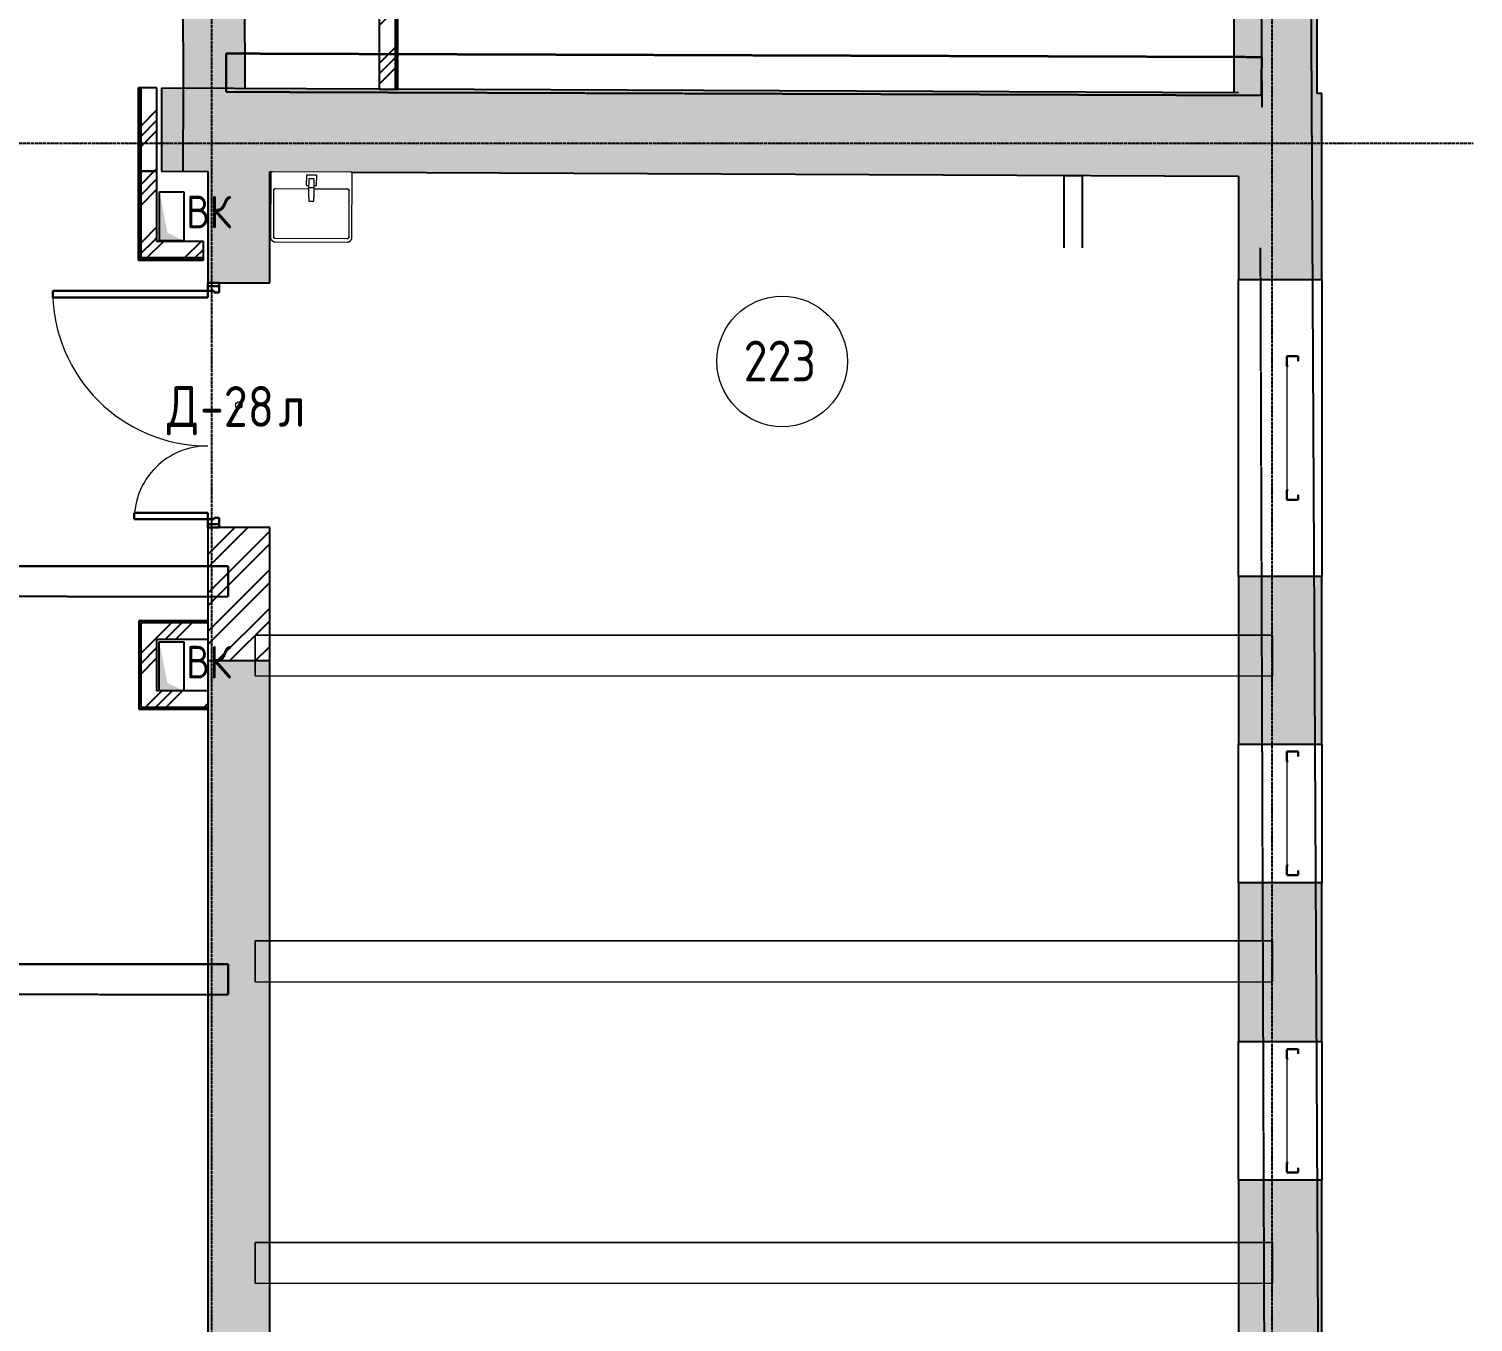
# Model space of a CAD drawing. Header units: millimetres. Extents: x -33838 to 476301, y -41806 to 120107.
# Drawn here: x 156429 to 165281, y 13478 to 21407 of the extents above; entities that cross this region are included whole.
import ezdxf

# ---------------------------------------------------------------- set-up
doc = ezdxf.new("R2010")
doc.units = ezdxf.units.MM
for name, pattern in [('ADSK_Линия сетки', [25, 20, -2.5, 0, -2.5]), ('ADSK_Сверху', [4.5, 3, -1.5]), ('ADSK_Снесено', [4.5, 3, -1.5])]:
    doc.linetypes.add(name, pattern=pattern)
for name, color, linetype, lineweight, true_color in [('_ Окна', 5, 'Continuous', 30, 0x0000ff), ('Линии', 7, 'Continuous', 9, 0x00a600), ('Стены внутренние', 5, 'Continuous', 18, 0x0000ff), ('Стены наружные', 1, 'ADSK_Снесено', 18, 0xff0000), ('Стены штриховка', 5, 'Continuous', 18, 0x0000ff)]:
    doc.layers.add(name, color=color, linetype=linetype, lineweight=lineweight, true_color=true_color)
for name, color, linetype, lineweight in [('Аннотация', 7, 'Continuous', 9), ('Двери', 251, 'Continuous', 18), ('Каркас', 7, 'Continuous', 18), ('Марки дверей', 7, 'Continuous', 20), ('Марки помещений', 7, 'Continuous', 20), ('Окна', 251, 'Continuous', 18), ('Перекрытие', 7, 'Continuous', 18), ('Сантехника', 251, 'Continuous', 18), ('Узлы', 7, 'Continuous', 18)]:
    doc.layers.add(name, color=color, linetype=linetype, lineweight=lineweight)
doc.styles.add('GOST Common_1', font='GOST Common_0.ttf', dxfattribs={"width": 0.9, "height": 200})
doc.styles.add('GOST Common_2', font='GOST Common_0.ttf', dxfattribs={"width": 0.9, "height": 250})
pattern_1 = [(45, (108139.4, 150), (-179.6051, 179.6051), []), (45, (108202.9, 150), (0, 359.2102), []), (45, (108075.9, 150), (0, 359.2102), [])]

# ---------------------------------------------------------------- blocks, each defined once
blk = doc.blocks.new('ADSK_БалкаЖБ_Прямоугольная - 250х280мм-848599-02 План 2-го этажа маркировочный')
at = {"layer": 'Каркас', "color": 253, "linetype": 'ADSK_Сверху', "true_color": 0xaaaaaa}
for p, q in [((-3118.3, 125), (-3118.3, -125)), ((-3118.3, 125), (3118.3, 125)), ((3118.3, -125), (3118.3, 125)), ((-3118.3, -125), (3118.3, -125))]:
    blk.add_line(p, q, dxfattribs=at)
at = {"layer": 'Каркас', "color": 253, "linetype": 'ADSK_Сверху', "true_color": 0xb2b2b2}
for p, q in [((-3118.3, -125), (-3118.3, 125)), ((3118.3, 125), (-3118.3, 125)), ((3118.3, 125), (3118.3, -125)), ((-3118.3, -125), (3118.3, -125))]:
    blk.add_line(p, q, dxfattribs=at)
blk = doc.blocks.new('Витраж-тент со смещением вовне - 60мм 30 сдвиг-1466942-02 План 2-го этажа маркировочный')
at = {"layer": '_ Окна', "color": 161, "linetype": 'ADSK_Сверху', "true_color": 0xaaaaff}
for p, q in [((-440, 25), (-440, -45)), ((-440, 25), (-410, 25)), ((-440, -45), (-440, 25)), ((440, 25), (410, 25)), ((440, -45), (440, 25)), ((440, -45), (440, 25)), ((-380, -45), (-440, -45)), ((-380, -35), (-380, -45)), ((380, -35), (380, -45)), ((380, -45), (440, -45))]:
    blk.add_line(p, q, dxfattribs=at)
at = {"layer": 'Окна', "color": 161, "linetype": 'ADSK_Сверху', "true_color": 0xaaaaff}
blk.add_line((-380, -45), (380, -45), dxfattribs=at)
blk = doc.blocks.new('Витраж-тент со смещением вовне - 60мм 30 сдвиг-1466941-02 План 2-го этажа маркировочный')
at = {"layer": '_ Окна', "color": 161, "linetype": 'ADSK_Сверху', "true_color": 0xaaaaff}
for p, q in [((-379, 25), (-379, -45)), ((-379, 25), (-349, 25)), ((-379, -45), (-379, 25)), ((379, 25), (349, 25)), ((379, -45), (379, 25)), ((379, -45), (379, 25)), ((-319, -45), (-379, -45)), ((-319, -35), (-319, -45)), ((319, -35), (319, -45)), ((319, -45), (379, -45))]:
    blk.add_line(p, q, dxfattribs=at)
at = {"layer": 'Окна', "color": 161, "linetype": 'ADSK_Сверху', "true_color": 0xaaaaff}
blk.add_line((-319, -45), (319, -45), dxfattribs=at)
blk = doc.blocks.new('AC_Дверь_Двупольная - Д-28л 1500х2200h-2039724-02 План 2-го этажа маркировочный')
at = {"layer": 'Двери', "lineweight": 30}
for p, q in [((700, 1140), (660, 1140)), ((660, 1140), (660, 190)), ((700, 190), (700, 1140)), ((-700, 640), (-660, 640)), ((-700, 190), (-700, 640)), ((-660, 640), (-660, 190)), ((-750, 190), (-730, 190)), ((-750, 120), (-750, 190)), ((-730, 190), (-700, 190)), ((-730, 120), (-730, 190)), ((-730, 190), (-730, 120)), ((-660, 190), (-700, 190)), ((-700, 190), (-700, 150)), ((660, 190), (700, 190)), ((730, 190), (700, 190)), ((700, 190), (700, 150)), ((730, 120), (730, 190)), ((750, 190), (730, 190)), ((730, 190), (730, 120)), ((750, 120), (750, 190)), ((-730, 120), (-750, 120)), ((-690, 120), (-730, 120)), ((-700, 150), (-690, 150)), ((-690, 150), (-690, 120)), ((700, 150), (690, 150)), ((690, 150), (690, 120)), ((690, 120), (730, 120)), ((730, 120), (750, 120))]:
    blk.add_line(p, q, dxfattribs=at)
at = {"layer": 'Двери'}
for centre, radius, start, end in [((700, 190), 950, 90, 180), ((-700, 190), 450, 360, 90)]:
    blk.add_arc(centre, radius, start, end, dxfattribs=at)
blk = doc.blocks.new('Parametric_Porcelain_bathroom_sink_20774 - 500х430мм-2098796-02 План 2-го этажа маркировочный')
at = {"layer": 'Сантехника'}
for p, q in [((345, 635), (-95, 635)), ((-125, 605), (-125, 205)), ((-105, 318.2), (-105, 605)), ((-95, 615), (345, 615)), ((355, 605), (355, 318.2)), ((375, 205), (375, 605)), ((140, 384.1), (110, 384.1)), ((110, 384.1), (110, 361.1)), ((140, 384.1), (110, 384.1)), ((110, 301.5), (110, 361.1)), ((140, 361.1), (140, 384.1)), ((140, 361.1), (140, 301.5)), ((110, 308.2), (-95, 308.2)), ((93.2, 286.2), (93.2, 226.6)), ((110, 288.1), (95.1, 288.1)), ((110, 266.5), (110, 301.5)), ((140, 301.5), (110, 301.5)), ((110, 246.5), (110, 266.5)), ((345, 308.2), (140, 308.2)), ((140, 301.5), (140, 266.5)), ((154.6, 288.1), (140, 288.1)), ((140, 266.5), (140, 246.5)), ((156.5, 226.6), (156.5, 286.2)), ((-125, 205), (-120, 205)), ((-120, 205), (-115, 205)), ((-115, 205), (365, 205)), ((94.7, 225.1), (155, 225.1)), ((140, 246.5), (110, 246.5)), ((365, 205), (370, 205)), ((370, 205), (375, 205))]:
    blk.add_line(p, q, dxfattribs=at)
at = {"layer": 'Сантехника', "flags": 128}
for points in [[(-95, 635), (-96.2, 635), (-97.4, 634.9), (-98.6, 634.8), (-99.8, 634.6), (-101, 634.4), (-102.1, 634.1), (-103.3, 633.8), (-104.4, 633.5), (-105.6, 633.1), (-106.7, 632.6), (-107.8, 632.1), (-108.9, 631.6), (-109.9, 631), (-110.9, 630.4), (-111.9, 629.8), (-112.9, 629.1), (-113.9, 628.3), (-114.8, 627.6), (-115.7, 626.7), (-116.5, 625.9), (-117.3, 625), (-118.1, 624.1), (-118.9, 623.2), (-119.6, 622.2), (-120.2, 621.2), (-120.9, 620.2), (-121.5, 619.1), (-122, 618.1), (-122.5, 617), (-123, 615.9), (-123.4, 614.7), (-123.7, 613.6), (-124.1, 612.4), (-124.3, 611.3), (-124.6, 610.1), (-124.7, 608.9), (-124.9, 607.7), (-125, 606.5), (-125, 605.3), (-125, 605)], [(375, 605), (375, 606.2), (374.9, 607.4), (374.8, 608.6), (374.6, 609.8), (374.4, 611), (374.1, 612.1), (373.8, 613.3), (373.5, 614.4), (373.1, 615.6), (372.6, 616.7), (372.1, 617.8), (371.6, 618.9), (371, 619.9), (370.4, 620.9), (369.8, 621.9), (369.1, 622.9), (368.3, 623.9), (367.6, 624.8), (366.7, 625.7), (365.9, 626.5), (365, 627.3), (364.1, 628.1), (363.2, 628.9), (362.2, 629.6), (361.2, 630.2), (360.2, 630.9), (359.1, 631.5), (358.1, 632), (357, 632.5), (355.9, 633), (354.7, 633.4), (353.6, 633.7), (352.4, 634.1), (351.3, 634.3), (350.1, 634.6), (348.9, 634.7), (347.7, 634.9), (346.5, 635), (345.3, 635), (345, 635)], [(-105, 605), (-105, 605.4), (-105, 605.8), (-104.9, 606.2), (-104.9, 606.6), (-104.8, 607), (-104.7, 607.4), (-104.6, 607.8), (-104.5, 608.1), (-104.4, 608.5), (-104.2, 608.9), (-104, 609.3), (-103.9, 609.6), (-103.7, 610), (-103.5, 610.3), (-103.3, 610.6), (-103, 611), (-102.8, 611.3), (-102.5, 611.6), (-102.2, 611.9), (-102, 612.2), (-101.7, 612.4), (-101.4, 612.7), (-101.1, 613), (-100.7, 613.2), (-100.4, 613.4), (-100.1, 613.6), (-99.7, 613.8), (-99.4, 614), (-99, 614.2), (-98.6, 614.3), (-98.2, 614.5), (-97.9, 614.6), (-97.5, 614.7), (-97.1, 614.8), (-96.7, 614.9), (-96.3, 614.9), (-95.9, 615), (-95.5, 615), (-95.1, 615), (-95, 615)], [(-104.9, 606.3), (-105, 605.9), (-105, 605.5), (-105, 605.1), (-105, 605)], [(-101, 613), (-101.3, 612.8), (-101.6, 612.5), (-101.9, 612.2), (-102.2, 612), (-102.4, 611.7)], [(-95, 615), (-95.4, 615), (-95.8, 615), (-96.2, 614.9), (-96.6, 614.9)], [(346.3, 614.9), (345.9, 615), (345.5, 615), (345.1, 615), (345, 615)], [(345, 615), (345.4, 615), (345.8, 615), (346.2, 614.9), (346.6, 614.9), (347, 614.8), (347.4, 614.7), (347.8, 614.6), (348.1, 614.5), (348.5, 614.4), (348.9, 614.2), (349.3, 614), (349.6, 613.9), (350, 613.7), (350.3, 613.5), (350.6, 613.3), (351, 613), (351.3, 612.8), (351.6, 612.5), (351.9, 612.2), (352.2, 612), (352.4, 611.7), (352.7, 611.4), (353, 611.1), (353.2, 610.7), (353.4, 610.4), (353.6, 610.1), (353.8, 609.7), (354, 609.4), (354.2, 609), (354.3, 608.6), (354.5, 608.2), (354.6, 607.9), (354.7, 607.5), (354.8, 607.1), (354.9, 606.7), (354.9, 606.3), (355, 605.9), (355, 605.5), (355, 605.1), (355, 605)], [(353, 611), (352.8, 611.3), (352.5, 611.6), (352.2, 611.9), (352, 612.2), (351.7, 612.4)], [(355, 605), (355, 605.4), (355, 605.8), (354.9, 606.2), (354.9, 606.6)], [(-105, 318.2), (-105, 317.8), (-105, 317.4), (-104.9, 317), (-104.9, 316.6)], [(-95, 308.2), (-95.4, 308.2), (-95.8, 308.2), (-96.2, 308.2), (-96.6, 308.3), (-97, 308.4), (-97.4, 308.5), (-97.8, 308.6), (-98.1, 308.7), (-98.5, 308.8), (-98.9, 309), (-99.3, 309.1), (-99.6, 309.3), (-100, 309.5), (-100.3, 309.7), (-100.6, 309.9), (-101, 310.2), (-101.3, 310.4), (-101.6, 310.7), (-101.9, 310.9), (-102.2, 311.2), (-102.4, 311.5), (-102.7, 311.8), (-103, 312.1), (-103.2, 312.4), (-103.4, 312.8), (-103.6, 313.1), (-103.8, 313.5), (-104, 313.8), (-104.2, 314.2), (-104.3, 314.5), (-104.5, 314.9), (-104.6, 315.3), (-104.7, 315.7), (-104.8, 316.1), (-104.9, 316.5), (-104.9, 316.9), (-105, 317.3), (-105, 317.7), (-105, 318.1), (-105, 318.2)], [(-103, 312.2), (-102.8, 311.9), (-102.5, 311.6), (-102.2, 311.3), (-102, 311), (-101.7, 310.7)], [(-96.3, 308.3), (-95.9, 308.2), (-95.5, 308.2), (-95.1, 308.2), (-95, 308.2)], [(355, 318.2), (355, 317.8), (355, 317.4), (354.9, 317), (354.9, 316.6), (354.8, 316.2), (354.7, 315.8), (354.6, 315.4), (354.5, 315), (354.4, 314.6), (354.2, 314.3), (354, 313.9), (353.9, 313.6), (353.7, 313.2), (353.5, 312.9), (353.3, 312.5), (353, 312.2), (352.8, 311.9), (352.5, 311.6), (352.2, 311.3), (352, 311), (351.7, 310.7), (351.4, 310.5), (351.1, 310.2), (350.7, 310), (350.4, 309.8), (350.1, 309.5), (349.7, 309.4), (349.4, 309.2), (349, 309), (348.6, 308.9), (348.2, 308.7), (347.9, 308.6), (347.5, 308.5), (347.1, 308.4), (346.7, 308.3), (346.3, 308.3), (345.9, 308.2), (345.5, 308.2), (345.1, 308.2), (345, 308.2)], [(345, 308.2), (345.4, 308.2), (345.8, 308.2), (346.2, 308.2), (346.6, 308.3)], [(351, 310.2), (351.3, 310.4), (351.6, 310.7), (351.9, 310.9), (352.2, 311.2), (352.4, 311.5)], [(354.9, 316.9), (355, 317.3), (355, 317.7), (355, 318.1), (355, 318.2)]]:
    blk.add_lwpolyline(points, dxfattribs=at)
at = {"layer": 'Сантехника'}
for centre, radius, start, end in [((95.1, 286.2), 1.87, 90, 180), ((95.1, 286.2), 1.87, 120, 150), ((95.1, 286.2), 1.87, 120, 150), ((95.1, 286.2), 1.87, 120, 150), ((154.6, 286.2), 1.87, 0, 90), ((154.6, 286.2), 1.87, 30, 60), ((154.6, 286.2), 1.87, 30, 60), ((154.6, 286.2), 1.87, 30, 60), ((94.7, 226.6), 1.49, 180, 270), ((155, 226.6), 1.49, 270, 360)]:
    blk.add_arc(centre, radius, start, end, dxfattribs=at)
blk = doc.blocks.new('ADSK_Марка_Помещение_ОдноЗначение - Номер-247393-02 План 2-го этажа маркировочный')
at = {"layer": 'Марки помещений'}
blk.add_circle((0, 0), 4, dxfattribs=at)
blk = doc.blocks.new('ADSK_Марка_Дверь - Типоразмер_ADSK_Марка-58376-02 План 2-го этажа маркировочный')
at = {"layer": 'Марки дверей', "lineweight": 9}
blk.add_circle((0, 0), 0.2, dxfattribs=at)

msp = doc.modelspace()

# ---------------------------------------------------------------- hatches: boundary and pattern name
at = {"layer": 'Стены внутренние', "lineweight": 25, "true_color": 0x636466}
h = msp.add_hatch(color=251, dxfattribs=at)
h.paths.add_polyline_path([(157754.99944, 21041.65544), (157745.77645, 22458.5732), (157365.7845, 22456.09975), (157374.97997, 21043.41004), (157701.0769, 21041.90441)])
h.paths.add_polyline_path([(157356.94638, 23813.88948), (157736.93833, 23816.36293), (157693.23924, 30529.80002), (157313.24729, 30527.32657), (157327.16061, 28389.84103)])
h.paths.add_polyline_path([(157303.48371, 32027.2948), (157683.47566, 32029.76824), (157650.93622, 37028.76192), (157270.90015, 37033.06631), (157300.27485, 32520.26714)])
h = msp.add_hatch(dxfattribs=at)
h.set_pattern_fill('FP_1', color=251, style=0, pattern_type=2)
h.set_pattern_definition(pattern_1)
h.paths.add_polyline_path([(158675.61549, 21037.40484), (158675.61549, 23836.87837), (158575.61549, 23836.87837), (158575.61549, 21037.86655)])
h = msp.add_hatch(dxfattribs=at)
h.set_pattern_fill('FP_1', color=251, style=0, pattern_type=2)
h.set_pattern_definition(pattern_1)
h.paths.add_polyline_path([(157213.80859, 20534.14875), (157213.80859, 21044.15419), (157113.80859, 21044.15419), (157113.80859, 20534.14875)])
h = msp.add_hatch(dxfattribs=at)
h.set_pattern_fill('FP_1', color=251, style=0, pattern_type=2)
h.set_pattern_definition(pattern_1)
h.paths.add_polyline_path([(157213.80859, 20103.93874), (157213.80859, 20534.14875), (157113.80859, 20534.14875), (157113.80859, 20103.93874)])
h = msp.add_hatch(color=251, dxfattribs=at)
h.paths.add_polyline_path([(157524.66608, 12735.94539), (157904.66608, 12739.58843), (157904.66608, 17531.68227), (157524.66608, 17531.68227), (157524.66608, 12739.58843)])
h.paths.add_polyline_path([(157524.66608, 19849.64225), (157904.66608, 19850.21621), (157904.66608, 20530.95897), (157524.66608, 20532.71348), (157524.66608, 19850.21621)])
h = msp.add_hatch(dxfattribs=at)
h.set_pattern_fill('FP_1', color=251, style=0, pattern_type=2)
h.set_pattern_definition(pattern_1)
h.paths.add_polyline_path([(157113.80859, 20003.93874), (157498.05325, 20003.93874), (157498.05325, 20103.93874), (157113.80859, 20103.93874)])
h = msp.add_hatch(dxfattribs=at)
h.set_pattern_fill('FP_2', color=251, style=0, pattern_type=2)
h.set_pattern_definition([(45, (108139.4, 150), (-117.8655, 117.8655), []), (45, (108217.98, 150), (-117.8655, 117.8655), [])])
h.paths.add_polyline_path([(157772.62732, 17531.68227), (157904.66608, 17531.68227), (157904.66608, 18349.63805), (157524.66608, 18349.63805), (157524.66608, 17531.68227), (157621.68093, 17531.68227)])
h = msp.add_hatch(dxfattribs=at)
h.set_pattern_fill('FP_1', color=251, style=0, pattern_type=2)
h.set_pattern_definition(pattern_1)
h.paths.add_polyline_path([(157524.66608, 17665.93874), (157524.66608, 17765.93874), (157113.80859, 17765.93874), (157113.80859, 17665.93874), (157213.80859, 17665.93874)])
h = msp.add_hatch(dxfattribs=at)
h.set_pattern_fill('FP_1', color=251, style=0, pattern_type=2)
h.set_pattern_definition(pattern_1)
h.paths.add_polyline_path([(157213.80859, 17347.93874), (157213.80859, 17665.93874), (157113.80859, 17665.93874), (157113.80859, 17347.93874), (157154.29585, 17347.93874)])
h = msp.add_hatch(dxfattribs=at)
h.set_pattern_fill('FP_1', color=251, style=0, pattern_type=2)
h.set_pattern_definition(pattern_1)
h.paths.add_polyline_path([(157377.81301, 17247.93874), (157524.66608, 17247.93874), (157524.66608, 17347.93874), (157113.80859, 17347.93874), (157113.80859, 17247.93874), (157227.81301, 17247.93874)])
at = {"layer": 'Стены наружные', "linetype": 'Continuous', "lineweight": 25, "true_color": 0x636466}
h = msp.add_hatch(color=251, dxfattribs=at)
h.paths.add_polyline_path([(164324.85615, 21011.32158), (164324.85615, 22148.70542), (163814.85615, 22148.70542), (163814.85615, 21013.67631), (163982.97386, 21012.90009)])
h.paths.add_polyline_path([(164324.85615, 23918.70542), (164324.85615, 26230.6845), (163814.85615, 26230.6845), (163814.85615, 23918.70542), (163931.94611, 23918.70542)])
h.paths.add_polyline_path([(163931.94611, 28000.6845), (164324.85615, 28000.6845), (164324.85615, 30454.65619), (163814.85615, 30454.65619), (163814.85615, 28000.6845), (163880.77922, 28000.6845)])
h.paths.add_polyline_path([(163877.96983, 32224.65619), (164324.85615, 32224.65619), (164324.85615, 34754.33614), (163814.85615, 34754.33614), (163814.85615, 32224.65619), (163859.27558, 32224.65619)])
h.paths.add_polyline_path([(163847.5845, 36524.33614), (164324.85615, 36524.33614), (164324.85615, 43909.20652), (163814.85615, 43909.20652), (163814.85615, 36524.33614), (163838.31516, 36524.33614)])
h = msp.add_hatch(color=251, dxfattribs=at)
h.paths.add_polyline_path([(157372.62526, 20533.41547), (157374.97997, 21043.41004), (157241.82284, 21044.02484), (157242.04831, 20534.01836)])
h.paths.add_polyline_path([(155230.11793, 20543.3077), (155229.89246, 21053.31418), (154683.78903, 21055.83561), (154681.43432, 20545.84105), (155229.89246, 20543.30874)])
msp.add_hatch(color=251, dxfattribs=at).paths.add_polyline_path([(163843.34879, 20503.53932), (163843.34879, 21013.54476), (157374.97997, 21043.41004), (157372.62526, 20533.41547), (162213.02069, 20511.06675)])
h = msp.add_hatch(color=251, dxfattribs=at)
h.paths.add_polyline_path([(164353.34879, 9192.30207), (164353.34879, 9668.55119), (163843.34879, 9668.55119), (163843.34879, 9192.30207), (163982.97386, 9192.30207)])
h.paths.add_polyline_path([(164353.34879, 11488.55119), (164353.34879, 12457.18791), (163843.34879, 12457.18791), (163843.34879, 11488.55119), (163982.97386, 11488.55119)])
h.paths.add_polyline_path([(163843.34879, 13307.18791), (164353.34879, 13307.18791), (164353.34879, 14348.21678), (163843.34879, 14348.21678)])
h.paths.add_polyline_path([(163960.99384, 15198.21678), (164353.34879, 15198.21678), (164353.34879, 16171.20434), (163843.34879, 16171.20434), (163843.34879, 15198.21678)])
h.paths.add_polyline_path([(163843.34879, 17021.20434), (164353.34879, 17021.20434), (164353.34879, 18049.21), (163843.34879, 18049.21)])
h.paths.add_polyline_path([(164353.34879, 19869.21), (164353.34879, 21011.19002), (163843.34879, 21013.54476), (163843.34879, 19869.21), (164324.85615, 19869.21)])
at = {"layer": 'Узлы', "lineweight": 25, "true_color": 0x636466}
for points in [[(157228.46006, 20107.95468), (157378.46006, 20107.95468), (157277.95753, 20157.45215), (157228.46006, 20407.95468), (157228.46006, 20118.59021)], [(157277.31049, 17347.95974), (157377.81301, 17347.95974), (157277.31049, 17397.45721), (157227.81301, 17647.95974), (157227.81301, 17347.95974)]]:
    msp.add_hatch(color=251, dxfattribs=at).paths.add_polyline_path(points)

# ---------------------------------------------------------------- linework, layer by layer
at = {"linetype": 'ADSK_Линия сетки', "lineweight": 25}
for p, q in [((157549.30993, -3863.55169), (157549.30993, 44684.78674)), ((164049.30993, -3863.55169), (164049.30993, 44684.78674)), ((97053.17482, 20706.78828), (165281.11784, 20706.78828))]:
    msp.add_line(p, q, dxfattribs=at)
at = {"color": 251, "lineweight": 25, "true_color": 0x636466}
msp.add_lwpolyline([(154172.61168, 21084.05859), (154172.61168, 43909.20652), (164172.01721, 43909.20652), (164353.34879, 8682.30207), (158072.80028, 8682.30207), (158072.80028, 300.23165), (150176.33128, 300.23165), (150176.33128, 2256.78828), (139375.37313, 2336.47811), (139475.79504, 2335.73719), (139475.79504, -2582.56685), (127112.04326, -2582.56685), (127112.04326, 2336.47811), (116412.39698, 2336.47811), (116412.39698, 422.0206), (108429.89827, 456.78828), (108429.89827, 8679.25245)], dxfattribs=at)
at = {"layer": 'Каркас', "color": 251, "linetype": 'ADSK_Сверху', "lineweight": 25, "true_color": 0x636466}
for p, q in [((157637.7477, 21255.24677), (157636.9544, 21020.84811)), ((157636.9544, 21020.84811), (157637.7477, 21255.24677)), ((163985.25949, 21233.76427), (157637.7477, 21255.24677)), ((157637.7477, 21255.24677), (163985.25949, 21233.76427)), ((163985.25949, 21233.76427), (163984.46619, 20999.36561)), ((163984.46619, 20999.36561), (163985.25949, 21233.76427)), ((157636.9544, 21020.84811), (163984.46619, 20999.36561)), ((157636.9544, 21020.84811), (163984.46619, 20999.36561)), ((157649.25638, 18112.60231), (154590.57053, 18113.91854)), ((154590.57053, 18113.91854), (157649.25638, 18112.60231)), ((157649.25638, 18112.60231), (157649.17656, 17927.10233)), ((157649.17656, 17927.10233), (157649.25638, 18112.60231)), ((154590.4907, 17928.41856), (157649.17656, 17927.10233)), ((154590.4907, 17928.41856), (157649.17656, 17927.10233)), ((157650.65687, 15672.60114), (154589.25306, 15673.91854)), ((154589.25306, 15673.91854), (157650.65687, 15672.60114)), ((157650.65687, 15672.60114), (157650.57705, 15487.10116)), ((157650.57705, 15487.10116), (157650.65687, 15672.60114)), ((154589.17323, 15488.41856), (157650.57705, 15487.10116)), ((154589.17323, 15488.41856), (157650.57705, 15487.10116))]:
    msp.add_line(p, q, dxfattribs=at)
at = {"layer": 'Линии', "color": 251, "lineweight": 25, "true_color": 0x636466}
for p, q in [((157228.46006, 20407.95468), (157378.46006, 20407.95468)), ((157228.46006, 20107.95468), (157228.46006, 20407.95468)), ((157378.46006, 20407.95468), (157378.46006, 20107.95468)), ((157378.46006, 20107.95468), (157228.46006, 20107.95468)), ((157227.81301, 17647.95974), (157377.81301, 17647.95974)), ((157227.81301, 17347.95974), (157227.81301, 17647.95974)), ((157377.81301, 17647.95974), (157377.81301, 17347.95974)), ((157377.81301, 17347.95974), (157227.81301, 17347.95974))]:
    msp.add_line(p, q, dxfattribs=at)
at = {"layer": 'Перекрытие', "color": 251, "linetype": 'ADSK_Сверху', "lineweight": 25, "true_color": 0x636466}
for p, q in [((163919.90975, 33076.01412), (163984.86284, 21116.56494)), ((163984.86284, 21116.56494), (163985.8905, 20927.34699)), ((163976.236, 20064.67535), (163991.13198, 15814.60418)), ((163991.13198, 15814.60418), (164005.00561, 11856.22426))]:
    msp.add_line(p, q, dxfattribs=at)
at = {"layer": 'Стены внутренние', "color": 251, "lineweight": 25, "true_color": 0x636466}
for p, q in [((157313.24729, 30527.32657), (157374.97997, 21043.41004)), ((157754.99944, 21041.65544), (157693.23924, 30529.80002)), ((158690.61549, 21037.33558), (158690.61549, 23951.87837)), ((158575.61549, 23836.87837), (158575.61549, 21037.86655)), ((157213.80859, 21044.15419), (157098.80859, 21044.15419)), ((157098.80859, 21044.15419), (157098.80859, 19988.93874)), ((157213.80859, 20103.93874), (157213.80859, 21044.15419)), ((158575.61549, 21037.86655), (158690.61549, 21037.33558)), ((157213.80859, 20534.14875), (157098.80859, 20534.67972)), ((157098.80859, 20534.14875), (157213.80859, 20534.14875)), ((157524.66608, 20532.71348), (157524.66608, 19849.63805)), ((157904.66608, 19849.63805), (157904.66608, 20530.95897)), ((157498.05325, 20103.93874), (157213.80859, 20103.93874)), ((157498.05325, 19988.93874), (157498.05325, 20103.93874)), ((157098.80859, 19988.93874), (157498.05325, 19988.93874)), ((157594.66608, 19849.63805), (157904.66608, 19849.63805)), ((157524.66608, 18349.63805), (157524.66608, 17237.93874)), ((157904.66608, 18349.63805), (157594.66608, 18349.63805)), ((157904.66608, 12739.58843), (157904.66608, 18349.63805)), ((157101.80859, 17777.93874), (157101.80859, 17235.93874)), ((157524.66608, 17777.93874), (157101.80859, 17777.93874)), ((157213.80859, 17347.93874), (157213.80859, 17665.93874)), ((157213.80859, 17665.93874), (157524.66608, 17665.93874)), ((157904.66608, 17531.68227), (157524.66608, 17531.68227)), ((157524.66608, 17347.93874), (157213.80859, 17347.93874)), ((157101.80859, 17235.93874), (157524.66608, 17235.93874)), ((157524.66608, 17235.93874), (157524.66608, 13115.96285))]:
    msp.add_line(p, q, dxfattribs=at)
at = {"layer": 'Стены внутренние', "color": 251, "linetype": 'ADSK_Сверху', "lineweight": 25, "true_color": 0x636466}
for p, q in [((162771.59662, 20508.48774), (162771.59662, 20064.67535)), ((162771.59662, 20508.48774), (162886.59662, 20507.95677)), ((162886.59662, 20064.67535), (162886.59662, 20507.95677))]:
    msp.add_line(p, q, dxfattribs=at)
at = {"layer": 'Стены наружные', "color": 251, "linetype": 'Continuous', "lineweight": 25, "true_color": 0x636466}
for p, q in [((163814.85615, 22148.70542), (163814.85615, 21013.67631)), ((164324.85615, 21011.32158), (164324.85615, 22148.70542)), ((158575.61549, 21037.86655), (157241.82284, 21044.02484)), ((157241.82284, 21044.02484), (157242.04831, 20534.01836)), ((157374.97997, 21043.41004), (157372.62526, 20533.41547)), ((163843.34879, 21013.54476), (158690.61549, 21037.33558)), ((164353.34879, 21011.19002), (164324.85615, 21011.32158)), ((164353.34879, 19869.21), (164353.34879, 21011.19002)), ((157242.04831, 20534.01836), (157524.66608, 20532.71348)), ((157904.66608, 20530.95897), (157911.09998, 20530.92927)), ((158410.75391, 20528.6223), (163843.34879, 20503.53932)), ((163843.34879, 20503.53932), (163843.34879, 19869.21)), ((163843.34879, 19869.21), (164353.34879, 19869.21)), ((163843.34879, 18049.21), (163843.34879, 19869.21)), ((164353.34879, 19869.21), (164353.34879, 18049.21)), ((164353.34879, 18049.21), (163843.34879, 18049.21)), ((163843.34879, 18049.21), (163843.34879, 17021.20434)), ((164353.34879, 17021.20434), (164353.34879, 18049.21)), ((163843.34879, 17021.20434), (164353.34879, 17021.20434)), ((163843.34879, 16171.20434), (163843.34879, 17021.20434)), ((164353.34879, 17021.20434), (164353.34879, 16171.20434)), ((164353.34879, 16171.20434), (163843.34879, 16171.20434)), ((163843.34879, 16171.20434), (163843.34879, 15198.21678)), ((164353.34879, 15198.21678), (164353.34879, 16171.20434)), ((163843.34879, 15198.21678), (164353.34879, 15198.21678)), ((163843.34879, 14348.21678), (163843.34879, 15198.21678)), ((164353.34879, 15198.21678), (164353.34879, 14348.21678)), ((164353.34879, 14348.21678), (163843.34879, 14348.21678)), ((163843.34879, 14348.21678), (163843.34879, 13307.18791)), ((164353.34879, 13307.18791), (164353.34879, 14348.21678))]:
    msp.add_line(p, q, dxfattribs=at)
at = {"layer": 'Стены штриховка', "color": 251, "lineweight": 25, "true_color": 0x636466}
for p, q in [((158675.61549, 21037.40484), (158675.61549, 23936.87837)), ((158681.61549, 21037.37714), (158681.61549, 23942.87837)), ((157107.80859, 21044.15419), (157107.80859, 19997.93874)), ((157113.80859, 21044.15419), (157113.80859, 20003.93874)), ((157107.80859, 19997.93874), (157498.05325, 19997.93874)), ((157113.80859, 20003.93874), (157498.05325, 20003.93874)), ((157524.66608, 17775.93874), (157101.80859, 17775.93874)), ((157101.80859, 17765.93874), (157103.80859, 17765.93874)), ((157103.80859, 17777.93874), (157103.80859, 17235.93874)), ((157113.80859, 17765.93874), (157113.80859, 17247.93874)), ((157524.66608, 17765.93874), (157113.80859, 17765.93874)), ((157103.80859, 17247.93874), (157101.80859, 17247.93874)), ((157101.80859, 17237.93874), (157524.66608, 17237.93874)), ((157113.80859, 17247.93874), (157524.66608, 17247.93874)), ((157524.66608, 17235.93874), (157524.66608, 17237.93874))]:
    msp.add_line(p, q, dxfattribs=at)

# ---------------------------------------------------------------- block references
at = {"layer": '_ Окна', "color": 251, "linetype": 'ADSK_Сверху', "lineweight": 25, "true_color": 0x636466}
for name, p, rotation in [('Витраж-тент со смещением вовне - 60мм 30 сдвиг-1466942-02 План 2-го этажа маркировочный', (164183.34879, 18959.21), 270.0000000000002), ('Витраж-тент со смещением вовне - 60мм 30 сдвиг-1466941-02 План 2-го этажа маркировочный', (164183.34879, 16596.20434), 270.0000000000003), ('Витраж-тент со смещением вовне - 60мм 30 сдвиг-1466941-02 План 2-го этажа маркировочный', (164183.34879, 14773.21678), 270.0000000000003)]:
    msp.add_blockref(name, p, dxfattribs=dict(at, rotation=rotation))
at = {"layer": 'Двери', "color": 251, "lineweight": 25, "true_color": 0x636466, "rotation": 89.9999999999999}
msp.add_blockref('AC_Дверь_Двупольная - Д-28л 1500х2200h-2039724-02 План 2-го этажа маркировочный', (157714.66608, 19099.63805), dxfattribs=at)
at = {"layer": 'Каркас', "color": 251, "linetype": 'ADSK_Сверху', "lineweight": 25, "true_color": 0x636466}
for p in [(160933.0567, 17564.54526), (160933.0567, 15689.60418), (160933.0567, 13841.16481)]:
    msp.add_blockref('ADSK_БалкаЖБ_Прямоугольная - 250х280мм-848599-02 План 2-го этажа маркировочный', p, dxfattribs=at)
at = {"layer": 'Марки дверей', "color": 251, "lineweight": 25, "true_color": 0x636466, "xscale": 99.99999999999993, "yscale": 99.99999999999993, "zscale": 99.99999999999993}
msp.add_blockref('ADSK_Марка_Дверь - Типоразмер_ADSK_Марка-58376-02 План 2-го этажа маркировочный', (157714.66608, 19099.63805), dxfattribs=at)
at = {"layer": 'Марки помещений', "color": 251, "lineweight": 25, "true_color": 0x636466, "xscale": 99.99999999999993, "yscale": 99.99999999999993, "zscale": 99.99999999999993}
msp.add_blockref('ADSK_Марка_Помещение_ОдноЗначение - Номер-247393-02 План 2-го этажа маркировочный', (161045.8202, 19367.69735), dxfattribs=at)
at = {"layer": 'Сантехника', "color": 251, "lineweight": 25, "true_color": 0x636466, "rotation": 179.7354599844069}
msp.add_blockref('Parametric_Porcelain_bathroom_sink_20774 - 500х430мм-2098796-02 План 2-го этажа маркировочный', (158286.87211, 20734.19647), dxfattribs=at)

# ---------------------------------------------------------------- texts
at = {"layer": 'Аннотация', "color": 251, "lineweight": 25, "true_color": 0x636466, "char_height": 200, "width": 360.759375, "attachment_point": 1, "style": 'GOST Common_2'}
for insert in [(157393.3946, 20384.05165), (157392.74756, 17624.0567)]:
    msp.add_mtext('ВК', dxfattribs=dict(at, insert=insert))
at = {"layer": 'Марки дверей', "color": 251, "lineweight": 25, "true_color": 0x636466, "char_height": 250, "attachment_point": 1, "style": 'GOST Common_1'}
for s, insert, width in [('\\fGOST Common|b0|i0|c204|p34|;\\W.9;Д', (157274.8368, 19216.65114), 245.316375), ('-28', (157477.24305, 19216.65114), 584.4301875), ('\\fGOST Common|b0|i0|c204|p34|;\\W.9;л', (157959.44618, 19216.65114), 194.8100625)]:
    msp.add_mtext(s, dxfattribs=dict(at, insert=insert, width=width))
at = {"layer": 'Марки помещений', "color": 251, "lineweight": 25, "true_color": 0x636466, "insert": (160809.56294, 19495.42242), "char_height": 250, "width": 584.4301875, "attachment_point": 1, "style": 'GOST Common_1'}
msp.add_mtext('223', dxfattribs=at)

doc.saveas('drawing.dxf')
